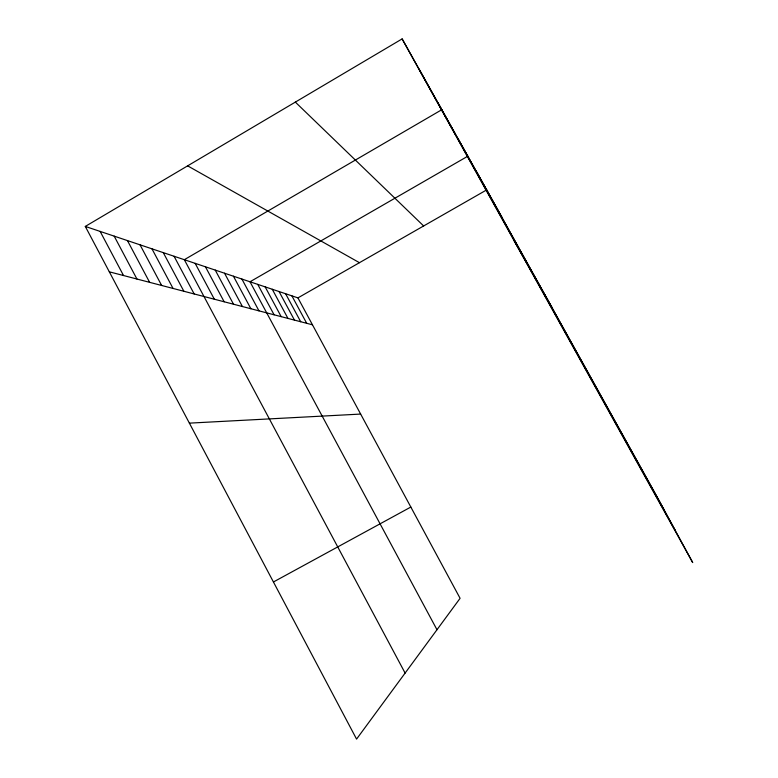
<?xml version="1.0" encoding="UTF-8"?>
<svg xmlns="http://www.w3.org/2000/svg" width="778" height="778" viewBox="0 0 778 778"><rect width="100%" height="100%" fill="white"/><g stroke="black" fill="none" stroke-linecap="round" stroke-linejoin="round"><path stroke-width="1.17" d="M85.298 226.427L297.935 297.886L460.09 598.311L356.567 739.1L85.298 226.427L402.129 38.9L501.839 217.111M441.807 109.708L184.328 259.706L405.114 673.077M467.841 156.184L250.001 281.782L436.983 629.733M297.935 297.886L486.717 189.871M603.592 401.973L604.224 401.613M273.428 581.983L410.833 507.052M189.375 423.135L360.642 414.071M109.319 271.823L312.464 324.805M187.634 165.85L359.455 262.692M295.339 102.103L423.64 225.96M513.548 239.702L551.981 307.466M476.622 171.85L655.504 494.03L692.702 562.572L402.129 38.9M457.775 138.212L663.722 509.162M437.713 102.404L675.139 530.197M419.079 69.145L455.227 134.04M291.896 295.864L306.697 323.298M285.614 293.753L300.707 321.742M279.069 291.555L294.463 320.108M272.261 289.26L287.957 318.416M265.152 286.878L281.179 316.646M257.742 284.378L274.099 314.798M241.9 279.059L258.977 310.86M233.429 276.209L250.886 308.749M224.541 273.224L242.405 306.532M215.234 270.092L233.507 304.217M205.45 266.805L224.161 301.776M195.161 263.353L214.339 299.209M174.068 256.263L194.179 293.958M163.283 252.636L183.88 291.273M151.953 248.824L173.047 288.444M140.03 244.817L161.649 285.468M127.456 240.597L149.629 282.336M114.181 236.133L136.938 279.03M100.148 231.416L123.527 275.529"/></g></svg>
